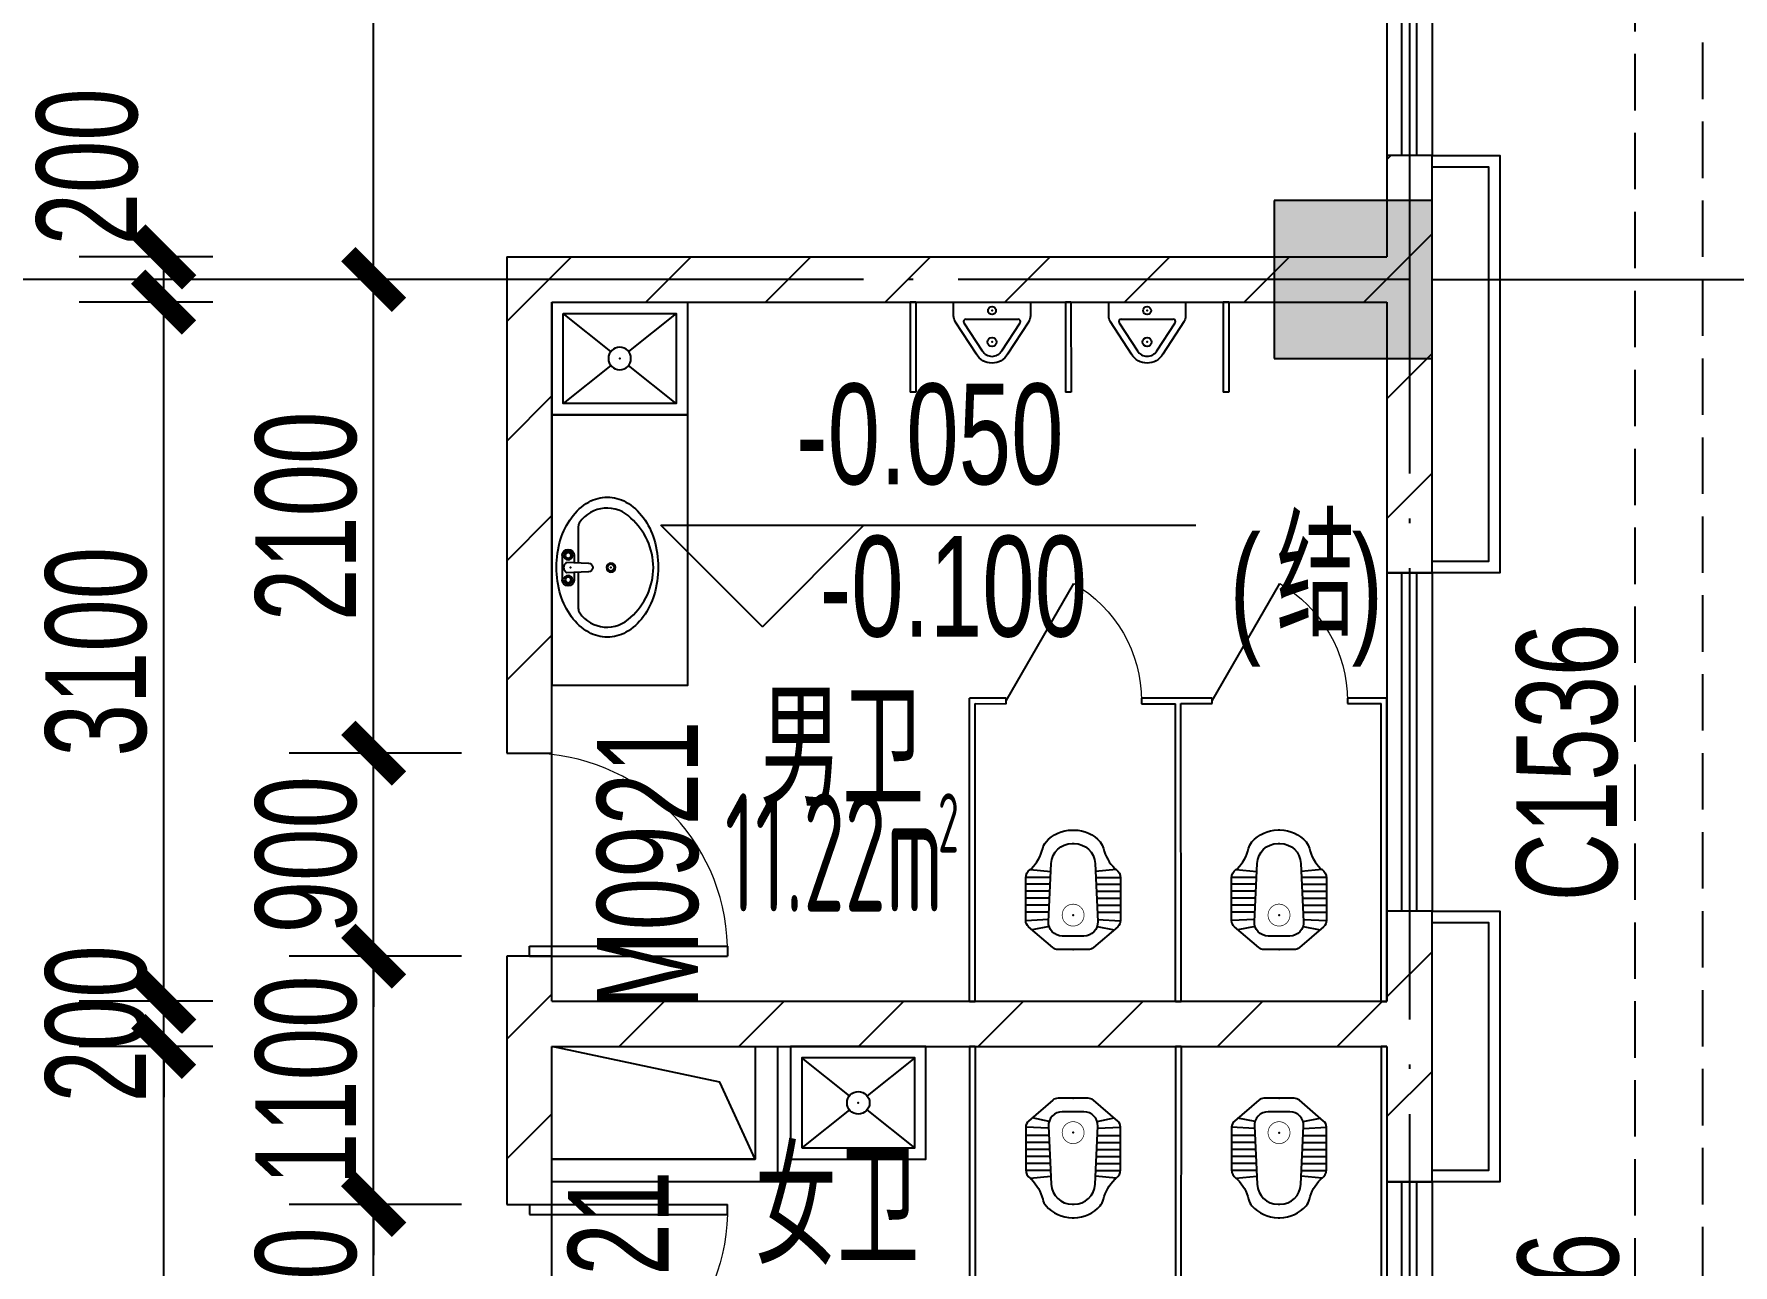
# Model space of a CAD drawing. Extents: x 1821501 to 1914341, y 446160 to 501460.
# Drawn here: x 1900945 to 1908475, y 477841 to 483299 of the extents above; entities that cross this region are included whole.
import ezdxf

# ---------------------------------------------------------------- set-up
doc = ezdxf.new("R2010")
doc.units = 0
doc.header["$LTSCALE"] = 1000
doc.linetypes.add('11#平面图$0$DASH', pattern=[0.35, 0.25, -0.1])
doc.linetypes.add('11#平面图$0$DOTE', pattern=[2.42, 2, -0.2, 0.02, -0.2])
doc.layers.get('0').update_dxf_attribs({"linetype": 'CONTINUOUS'})
doc.layers.get('Defpoints').update_dxf_attribs({"linetype": 'CONTINUOUS'})
for name, color, linetype in [('11#平面图$0$A-Anno-Dims', 3, 'CONTINUOUS'), ('11#平面图$0$A-Anno-Levl', 201, 'CONTINUOUS'), ('11#平面图$0$A-Anno-Note', 241, 'CONTINUOUS'), ('11#平面图$0$A-Grid', 222, '11#平面图$0$DOTE'), ('11#平面图$0$A-Grid-Iden', 11, 'CONTINUOUS'), ('11#平面图$0$A-Roof', 131, 'CONTINUOUS'), ('11#平面图$0$A-Wall-Patt', 13, 'CONTINUOUS'), ('11#平面图$0$AX-3-WALL-HXT-P03、P05、P07$0$X-Asst-Patt-Pstn', 3, 'CONTINUOUS'), ('11#平面图$0$PUB_HATCH', 8, 'CONTINUOUS'), ('11#平面图$0$S-Cols', 90, 'CONTINUOUS'), ('11#平面图$0$WALL', 2, 'CONTINUOUS'), ('11#平面图$0$WINDOW', 4, 'CONTINUOUS'), ('11#平面图$0$WINDOW_TEXT', 7, 'CONTINUOUS')]:
    doc.layers.add(name, color=color, linetype=linetype)
doc.layers.add('11#平面图$0$尺寸标注-柱', color=3, linetype='CONTINUOUS', lineweight=18)
doc.styles.add('11#平面图$0$_TCH_DIM', font='JZFZ_ENA', dxfattribs={"width": 0.7, "bigfont": 'JZFZ_CNB'})
doc.styles.add('11#平面图$0$_TCH_DIM_T3', font='JZFZ_ENA', dxfattribs={"width": 0.7, "bigfont": 'JZFZ_CNB'})
doc.styles.add('11#平面图$0$_TCH_WINDOW', font='JZFZ_ENA', dxfattribs={"width": 0.7, "height": 5, "bigfont": 'JZFZ_CNB'})
doc.styles.add('11#平面图$0$STANDARD', font='GBENOR', dxfattribs={"bigfont": 'GBCBIG'})
doc.dimstyles.new('11#平面图$0$_TCH_ARCH&&150', dxfattribs={"dimtxt": 446.25, "dimasz": 225, "dimexe": 375, "dimexo": 375, "dimgap": 75, "dimtad": 1, "dimdec": 0, "dimzin": 0, "dimdsep": 46, "dimtxsty": '11#平面图$0$_TCH_DIM_T3', "dimblk": '11#平面图$0$_ArchTick', "dimcen": 0.09, "dimclrt": 7, "dimazin": 2, "dimtfac": 1, "dimtdec": 0, "dimtix": 1, "dimtmove": 2, "dimatfit": 3, "dimtolj": 1, "dimtzin": 0, "dimarcsym": 0})
pattern_1 = [(45, (0, 269.27), (-265.16515, 265.16515), [])]

# ---------------------------------------------------------------- blocks, each defined once
blk = doc.blocks.new('11#平面图$0$_ArchTick')
at = {"color": 0, "linetype": 'ByBlock', "const_width": 0.4}
blk.add_lwpolyline([(-0.5, -0.5), (0.5, 0.5)], dxfattribs=at)
blk = doc.blocks.new('*D301')
at = {"layer": '11#平面图$0$A-Grid-Iden', "color": 0, "lineweight": -2, "transparency": 16777216}
for p, q in [((1907415.6, 482210.5), (1911265.6, 482210.5)), ((1910890.6, 473810.5), (1910890.6, 482210.5)), ((1907415.6, 473810.5), (1911265.6, 473810.5))]:
    blk.add_line(p, q, dxfattribs=at)
at = {"layer": 'Defpoints', "color": 0, "transparency": 16777216}
for p in [(1907040.6, 482210.5), (1910890.6, 482210.5), (1907040.6, 473810.5)]:
    blk.add_point(p, dxfattribs=at)
at = {"layer": '11#平面图$0$A-Grid-Iden', "color": 0, "lineweight": -2, "transparency": 16777216, "xscale": 225, "yscale": 225, "zscale": 225}
for p, rotation in [((1910890.6, 482210.5), 90), ((1910890.6, 473810.5), 270)]:
    blk.add_blockref('11#平面图$0$_ArchTick', p, dxfattribs=dict(at, rotation=rotation))
at = {"layer": '11#平面图$0$A-Grid-Iden', "color": 7, "transparency": 16777216, "insert": (1910592.5, 478010.5), "char_height": 446.25, "attachment_point": 5, "rotation": 90, "style": '11#平面图$0$_TCH_DIM_T3'}
blk.add_mtext('\\A1;8400', dxfattribs=at)
blk = doc.blocks.new('*D302')
at = {"layer": '11#平面图$0$A-Grid-Iden', "color": 0, "lineweight": -2, "transparency": 16777216}
for p, q in [((1907415.6, 490610.5), (1911265.6, 490610.5)), ((1910890.6, 482210.5), (1910890.6, 490610.5)), ((1907415.6, 482210.5), (1911265.6, 482210.5))]:
    blk.add_line(p, q, dxfattribs=at)
at = {"layer": 'Defpoints', "color": 0, "transparency": 16777216}
for p in [(1907040.6, 490610.5), (1910890.6, 490610.5), (1907040.6, 482210.5)]:
    blk.add_point(p, dxfattribs=at)
at = {"layer": '11#平面图$0$A-Grid-Iden', "color": 0, "lineweight": -2, "transparency": 16777216, "xscale": 225, "yscale": 225, "zscale": 225}
for p, rotation in [((1910890.6, 490610.5), 90), ((1910890.6, 482210.5), 270)]:
    blk.add_blockref('11#平面图$0$_ArchTick', p, dxfattribs=dict(at, rotation=rotation))
at = {"layer": '11#平面图$0$A-Grid-Iden', "color": 7, "transparency": 16777216, "insert": (1910592.5, 486410.5), "char_height": 446.25, "attachment_point": 5, "rotation": 90, "style": '11#平面图$0$_TCH_DIM_T3'}
blk.add_mtext('\\A1;8400', dxfattribs=at)
blk = doc.blocks.new('*D304')
at = {"layer": '11#平面图$0$A-Grid-Iden', "color": 0, "lineweight": -2, "transparency": 16777216}
for p, q in [((1907790.6, 490710.5), (1912465.6, 490710.5)), ((1912090.6, 456910.5), (1912090.6, 490710.5)), ((1907790.6, 456910.5), (1912465.6, 456910.5))]:
    blk.add_line(p, q, dxfattribs=at)
at = {"layer": 'Defpoints', "color": 0, "transparency": 16777216}
for p in [(1907415.6, 490710.5), (1912090.6, 490710.5), (1907415.6, 456910.5)]:
    blk.add_point(p, dxfattribs=at)
at = {"layer": '11#平面图$0$A-Grid-Iden', "color": 0, "lineweight": -2, "transparency": 16777216, "xscale": 225, "yscale": 225, "zscale": 225}
for p, rotation in [((1912090.6, 490710.5), 90), ((1912090.6, 456910.5), 270)]:
    blk.add_blockref('11#平面图$0$_ArchTick', p, dxfattribs=dict(at, rotation=rotation))
at = {"layer": '11#平面图$0$A-Grid-Iden', "color": 7, "transparency": 16777216, "insert": (1911792.5, 473810.5), "char_height": 446.25, "attachment_point": 5, "rotation": 90, "style": '11#平面图$0$_TCH_DIM_T3'}
blk.add_mtext('\\A1;33800', dxfattribs=at)
blk = doc.blocks.new('11#平面图$0$$TCHSYS$WIN2D')
for p, q in [((-0.5, 0.5), (0.5, 0.5)), ((-0.5, 0.5), (-0.5, -0.5)), ((0.5, 0.5), (0.5, -0.5)), ((0.5, 0.1667), (-0.5, 0.1667)), ((0.5, -0.1667), (-0.5, -0.1667)), ((-0.5, -0.5), (0.5, -0.5))]:
    blk.add_line(p, q)
blk = doc.blocks.new('11#平面图$0$$WINLIB2D$00000001')
at = {"color": 0}
for points in [[(-0.5, 0.5), (-0.5, -0.5)], [(-0.5, 0.5), (0.5, 0.5)], [(0.5, -0.5), (0.5, 0.5)], [(0.5, 0.1667), (-0.5, 0.1667)], [(0.5, -0.1667), (-0.5, -0.1667)], [(-0.5, -0.5), (0.5, -0.5)]]:
    blk.add_lwpolyline(points, dxfattribs=at)
blk = doc.blocks.new('11#平面图$0$$TCHSYS$DOOR2D')
for p, q in [((0.45, 0.975), (0.5, 0.975)), ((0.45, 0), (0.45, 0.975)), ((0.5, 0), (0.5, 0.975)), ((0.5, 0), (0.45, 0))]:
    blk.add_line(p, q)
at = {"lineweight": 13}
blk.add_arc((0.475, 0), 0.975, 91.46928, 180, dxfattribs=at)
blk = doc.blocks.new('11#平面图$0$A$C7CF12DCB')
at = {"layer": '11#平面图$0$A-Wall-Patt'}
blk.add_hatch(color=256, dxfattribs=at).paths.add_polyline_path([(75800, 25650), (75100, 25650), (75100, 24950), (75800, 24950)])
at = {"layer": '11#平面图$0$S-Cols'}
for p, q in [((75800, 25650), (75100, 25650)), ((75100, 25650), (75100, 24950)), ((75800, 24950), (75800, 25650)), ((75100, 24950), (75800, 24950))]:
    blk.add_line(p, q, dxfattribs=at)
blk = doc.blocks.new('*D193')
at = {"layer": '11#平面图$0$A-Anno-Dims', "color": 0, "lineweight": -2, "transparency": 16777216}
for p, q in [((73356.6, 27125), (72763.2, 27125)), ((73138.2, 24025), (73138.2, 27125)), ((73356.6, 24025), (72763.2, 24025))]:
    blk.add_line(p, q, dxfattribs=at)
at = {"layer": 'Defpoints', "color": 0, "transparency": 16777216}
for p in [(73138.2, 27125), (73731.6, 27125), (73731.6, 24025)]:
    blk.add_point(p, dxfattribs=at)
at = {"layer": '11#平面图$0$A-Anno-Dims', "color": 0, "lineweight": -2, "transparency": 16777216, "xscale": 225, "yscale": 225, "zscale": 225}
for p, rotation in [((73138.2, 27125), 90), ((73138.2, 24025), 270)]:
    blk.add_blockref('11#平面图$0$_ArchTick', p, dxfattribs=dict(at, rotation=rotation))
at = {"layer": '11#平面图$0$A-Anno-Dims', "color": 7, "transparency": 16777216, "insert": (72840.1, 25575), "char_height": 446.25, "attachment_point": 5, "rotation": 90, "style": '11#平面图$0$_TCH_DIM_T3'}
blk.add_mtext('\\A1;3100', dxfattribs=at)
blk = doc.blocks.new('*D194')
at = {"layer": '11#平面图$0$A-Anno-Dims', "color": 0, "lineweight": -2, "transparency": 16777216}
for p, q in [((73138.2, 27325), (73138.2, 27550)), ((73356.6, 27325), (72763.2, 27325)), ((73138.2, 27125), (73138.2, 27325)), ((73356.6, 27125), (72763.2, 27125)), ((73138.2, 27125), (73138.2, 26900))]:
    blk.add_line(p, q, dxfattribs=at)
at = {"layer": 'Defpoints', "color": 0, "transparency": 16777216}
for p in [(73138.2, 27325), (73731.6, 27325), (73731.6, 27125)]:
    blk.add_point(p, dxfattribs=at)
at = {"layer": '11#平面图$0$A-Anno-Dims', "color": 0, "lineweight": -2, "transparency": 16777216, "xscale": 225, "yscale": 225, "zscale": 225}
for p, rotation in [((73138.2, 27325), 270), ((73138.2, 27125), 90)]:
    blk.add_blockref('11#平面图$0$_ArchTick', p, dxfattribs=dict(at, rotation=rotation))
at = {"layer": '11#平面图$0$A-Anno-Dims', "color": 7, "transparency": 16777216, "insert": (72840.1, 27225), "char_height": 446.25, "attachment_point": 5, "rotation": 90, "style": '11#平面图$0$_TCH_DIM_T3'}
blk.add_mtext('\\A1;200', dxfattribs=at)
blk = doc.blocks.new('*D195')
at = {"layer": '11#平面图$0$A-Anno-Dims', "color": 0, "lineweight": -2, "transparency": 16777216}
for p, q in [((73356.6, 30425), (72763.2, 30425)), ((73138.2, 27325), (73138.2, 30425)), ((73356.6, 27325), (72763.2, 27325))]:
    blk.add_line(p, q, dxfattribs=at)
at = {"layer": 'Defpoints', "color": 0, "transparency": 16777216}
for p in [(73138.2, 30425), (73731.6, 30425), (73731.6, 27325)]:
    blk.add_point(p, dxfattribs=at)
at = {"layer": '11#平面图$0$A-Anno-Dims', "color": 0, "lineweight": -2, "transparency": 16777216, "xscale": 225, "yscale": 225, "zscale": 225}
for p, rotation in [((73138.2, 30425), 90), ((73138.2, 27325), 270)]:
    blk.add_blockref('11#平面图$0$_ArchTick', p, dxfattribs=dict(at, rotation=rotation))
at = {"layer": '11#平面图$0$A-Anno-Dims', "color": 7, "transparency": 16777216, "insert": (72840.1, 28875), "char_height": 446.25, "attachment_point": 5, "rotation": 90, "style": '11#平面图$0$_TCH_DIM_T3'}
blk.add_mtext('\\A1;3100', dxfattribs=at)
blk = doc.blocks.new('*D196')
at = {"layer": '11#平面图$0$A-Anno-Dims', "color": 0, "lineweight": -2, "transparency": 16777216}
for p, q in [((73356.6, 30625), (72763.2, 30625)), ((73138.2, 30425), (73138.2, 30625)), ((73356.6, 30425), (72763.2, 30425))]:
    blk.add_line(p, q, dxfattribs=at)
at = {"layer": 'Defpoints', "color": 0, "transparency": 16777216}
for p in [(73138.2, 30625), (73731.6, 30625), (73731.6, 30425)]:
    blk.add_point(p, dxfattribs=at)
at = {"layer": '11#平面图$0$A-Anno-Dims', "color": 0, "lineweight": -2, "transparency": 16777216, "xscale": 225, "yscale": 225, "zscale": 225}
for p, rotation in [((73138.2, 30625), 90), ((73138.2, 30425), 270)]:
    blk.add_blockref('11#平面图$0$_ArchTick', p, dxfattribs=dict(at, rotation=rotation))
at = {"layer": '11#平面图$0$A-Anno-Dims', "color": 7, "transparency": 16777216, "insert": (72800.7, 31024.4), "char_height": 446.25, "attachment_point": 5, "rotation": 90, "style": '11#平面图$0$_TCH_DIM_T3'}
blk.add_mtext('\\A1;200', dxfattribs=at)
blk = doc.blocks.new('*D224')
at = {"layer": '11#平面图$0$A-Anno-Dims', "color": 0, "lineweight": -2, "transparency": 16777216}
for p, q in [((74068.8, 26425), (74068.8, 26650)), ((74457.7, 26425), (73693.8, 26425)), ((74068.8, 25525), (74068.8, 26425)), ((74457.7, 25525), (73693.8, 25525)), ((74068.8, 25525), (74068.8, 25300))]:
    blk.add_line(p, q, dxfattribs=at)
at = {"layer": 'Defpoints', "color": 0, "transparency": 16777216}
for p in [(74068.8, 26425), (74832.7, 26425), (74832.7, 25525)]:
    blk.add_point(p, dxfattribs=at)
at = {"layer": '11#平面图$0$A-Anno-Dims', "color": 0, "lineweight": -2, "transparency": 16777216, "xscale": 225, "yscale": 225, "zscale": 225}
for p, rotation in [((74068.8, 26425), 270), ((74068.8, 25525), 90)]:
    blk.add_blockref('11#平面图$0$_ArchTick', p, dxfattribs=dict(at, rotation=rotation))
at = {"layer": '11#平面图$0$A-Anno-Dims', "color": 7, "transparency": 16777216, "insert": (73770.7, 25975), "char_height": 446.25, "attachment_point": 5, "rotation": 90, "style": '11#平面图$0$_TCH_DIM_T3'}
blk.add_mtext('\\A1;900', dxfattribs=at)
blk = doc.blocks.new('*D225')
at = {"layer": '11#平面图$0$A-Anno-Dims', "color": 0, "lineweight": -2, "transparency": 16777216}
for p, q in [((74068.8, 27525), (74068.8, 27750)), ((74457.7, 27525), (73693.8, 27525)), ((74068.8, 26425), (74068.8, 27525)), ((74457.7, 26425), (73693.8, 26425)), ((74068.8, 26425), (74068.8, 26200))]:
    blk.add_line(p, q, dxfattribs=at)
at = {"layer": 'Defpoints', "color": 0, "transparency": 16777216}
for p in [(74068.8, 27525), (74832.7, 27525), (74832.7, 26425)]:
    blk.add_point(p, dxfattribs=at)
at = {"layer": '11#平面图$0$A-Anno-Dims', "color": 0, "lineweight": -2, "transparency": 16777216, "xscale": 225, "yscale": 225, "zscale": 225}
for p, rotation in [((74068.8, 27525), 270), ((74068.8, 26425), 90)]:
    blk.add_blockref('11#平面图$0$_ArchTick', p, dxfattribs=dict(at, rotation=rotation))
at = {"layer": '11#平面图$0$A-Anno-Dims', "color": 7, "transparency": 16777216, "insert": (73770.7, 26975), "char_height": 446.25, "attachment_point": 5, "rotation": 90, "style": '11#平面图$0$_TCH_DIM_T3'}
blk.add_mtext('\\A1;1100', dxfattribs=at)
blk = doc.blocks.new('*D226')
at = {"layer": '11#平面图$0$A-Anno-Dims', "color": 0, "lineweight": -2, "transparency": 16777216}
for p, q in [((74068.8, 28425), (74068.8, 28650)), ((74457.7, 28425), (73693.8, 28425)), ((74068.8, 27525), (74068.8, 28425)), ((74457.7, 27525), (73693.8, 27525)), ((74068.8, 27525), (74068.8, 27300))]:
    blk.add_line(p, q, dxfattribs=at)
at = {"layer": 'Defpoints', "color": 0, "transparency": 16777216}
for p in [(74068.8, 28425), (74832.7, 28425), (74832.7, 27525)]:
    blk.add_point(p, dxfattribs=at)
at = {"layer": '11#平面图$0$A-Anno-Dims', "color": 0, "lineweight": -2, "transparency": 16777216, "xscale": 225, "yscale": 225, "zscale": 225}
for p, rotation in [((74068.8, 28425), 270), ((74068.8, 27525), 90)]:
    blk.add_blockref('11#平面图$0$_ArchTick', p, dxfattribs=dict(at, rotation=rotation))
at = {"layer": '11#平面图$0$A-Anno-Dims', "color": 7, "transparency": 16777216, "insert": (73770.7, 27975), "char_height": 446.25, "attachment_point": 5, "rotation": 90, "style": '11#平面图$0$_TCH_DIM_T3'}
blk.add_mtext('\\A1;900', dxfattribs=at)
blk = doc.blocks.new('*D227')
at = {"layer": '11#平面图$0$A-Anno-Dims', "color": 0, "lineweight": -2, "transparency": 16777216}
for p, q in [((74457.7, 30525), (73693.8, 30525)), ((74068.8, 28425), (74068.8, 30525)), ((74457.7, 28425), (73693.8, 28425))]:
    blk.add_line(p, q, dxfattribs=at)
at = {"layer": 'Defpoints', "color": 0, "transparency": 16777216}
for p in [(74068.8, 30525), (74832.7, 30525), (74832.7, 28425)]:
    blk.add_point(p, dxfattribs=at)
at = {"layer": '11#平面图$0$A-Anno-Dims', "color": 0, "lineweight": -2, "transparency": 16777216, "xscale": 225, "yscale": 225, "zscale": 225}
for p, rotation in [((74068.8, 30525), 90), ((74068.8, 28425), 270)]:
    blk.add_blockref('11#平面图$0$_ArchTick', p, dxfattribs=dict(at, rotation=rotation))
at = {"layer": '11#平面图$0$A-Anno-Dims', "color": 7, "transparency": 16777216, "insert": (73770.7, 29475), "char_height": 446.25, "attachment_point": 5, "rotation": 90, "style": '11#平面图$0$_TCH_DIM_T3'}
blk.add_mtext('\\A1;2100', dxfattribs=at)
blk = doc.blocks.new('*D228')
at = {"layer": '11#平面图$0$A-Anno-Dims', "color": 0, "lineweight": -2, "transparency": 16777216}
for p, q in [((74457.7, 34625), (73693.8, 34625)), ((74068.8, 30525), (74068.8, 34625)), ((74457.7, 30525), (73693.8, 30525))]:
    blk.add_line(p, q, dxfattribs=at)
at = {"layer": 'Defpoints', "color": 0, "transparency": 16777216}
for p in [(74068.8, 34625), (74832.7, 34625), (74832.7, 30525)]:
    blk.add_point(p, dxfattribs=at)
at = {"layer": '11#平面图$0$A-Anno-Dims', "color": 0, "lineweight": -2, "transparency": 16777216, "xscale": 225, "yscale": 225, "zscale": 225}
for p, rotation in [((74068.8, 34625), 90), ((74068.8, 30525), 270)]:
    blk.add_blockref('11#平面图$0$_ArchTick', p, dxfattribs=dict(at, rotation=rotation))
at = {"layer": '11#平面图$0$A-Anno-Dims', "color": 7, "transparency": 16777216, "insert": (73770.7, 32575), "char_height": 446.25, "attachment_point": 5, "rotation": 90, "style": '11#平面图$0$_TCH_DIM_T3'}
blk.add_mtext('\\A1;4100', dxfattribs=at)
blk = doc.blocks.new('11#平面图$0$A$C39280DA7')
at = {"layer": '11#平面图$0$A-Anno-Note', "style": '11#平面图$0$STANDARD'}
for s, p in [('男卫', (68986.8, 10000.7, 0)), ('女卫', (68964.8, 7967.4, 0))]:
    blk.add_text(s, height=506.38, dxfattribs=at).set_placement(p)
at = {"layer": '11#平面图$0$A-Anno-Note', "style": '11#平面图$0$STANDARD', "width": 0.6}
for s, height, p in [('11.22m', 525, (68832.4, 9533.9)), ('2', 262.5, (69777.4, 9796.4))]:
    blk.add_text(s, height=height, dxfattribs=at).set_placement(p)
blk = doc.blocks.new('11#平面图$0$$lvtry$00000196')
at = {"color": 0}
for points in [[(219.4, -384.7, 0.106486), (288.5, -307.6, 0.130324), (310.3, -225.4, 0.130324), (288.5, -143.1, 0.106486), (219.4, -66, 0.084172), (122.7, -18.1, 0.073176), (0, 0, 0.073176), (-122.7, -18.1, 0.084172), (-219.4, -66, 0.106486), (-288.5, -143.1, 0.130324), (-310.3, -225.4, 0.130324), (-288.5, -307.6, 0.106486), (-219.4, -384.7, 0.084172), (-122.7, -432.7, 0.073176), (0, -450.7, 0.073176), (122.7, -432.7, 0.084172)], [(-21.8, -44.3), (-17.3, -142, 1), (21, -142), (25.6, -44.3, 0.493794)]]:
    blk.add_lwpolyline(points, format="xyb", close=True, dxfattribs=at)
for points in [[(-52.4, -25.1), (56.2, -25.1)], [(-52.4, -78), (-20.3, -78)], [(24, -78), (56.2, -78)]]:
    blk.add_lwpolyline(points, dxfattribs=at)
for points in [[(-217.8, -329.4, -0.467303), (-199.2, -102.7, -0.154885), (-179, -96.3), (-17.3, -96.3, -0.154885)], [(21, -96.3), (182.8, -96.3, -0.154885), (203, -102.7, -0.467303), (221.6, -329.4, -0.210278), (1.9, -429.5, -0.210278), (-217.8, -329.4, -0.467303)]]:
    blk.add_lwpolyline(points, format="xyb", dxfattribs=at)
for centre, radius in [((-52.4, -51.6), 19.4), ((-52.4, -51.6), 12.6), ((56.2, -51.6), 19.4), ((56.2, -51.6), 12.6), ((1.9, -241), 19.7), ((1.9, -241), 14.7)]:
    blk.add_circle(centre, radius, dxfattribs=at)
for centre, start, end in [((-52.4, -51.6), 90, 270), ((56.2, -51.6), 270, 90)]:
    blk.add_arc(centre, 26.5, start, end, dxfattribs=at)
for p in [(1.9, -62.4), (1.9, -241)]:
    blk.add_point(p, dxfattribs=at)
blk = doc.blocks.new('11#平面图$0$$lvtry$00000191')
at = {"color": 0}
for p, q in [((-250, -50, 0), (-39, -218.8, 0)), ((39, -218.8, 0), (250, -50, 0)), ((-250, -450, 0), (-39, -281.2, 0)), ((39, -281.2, 0), (250, -450, 0))]:
    blk.add_line(p, q, dxfattribs=at)
at = {"color": 0, "elevation": 0}
for points in [[(300, 0), (-300, 0), (-300, -500), (300, -500)], [(250, -50), (-250, -50), (-250, -450), (250, -450)]]:
    blk.add_lwpolyline(points, close=True, dxfattribs=at)
at = {"color": 0}
blk.add_circle((0, -250, 0), 50, dxfattribs=at)
blk.add_point((0, -250, 0), dxfattribs=at)
blk = doc.blocks.new('11#平面图$0$$lvtry$00000205')
at = {"color": 0}
for p, q in [((48.2, -60), (-48.2, -60)), ((-108.6, -133.5), (-210, -128)), ((-106.4, -102.8), (-181.9, -87.7)), ((-109.1, -123.9), (-97, -381.5)), ((97, -381.5), (109.1, -123.9)), ((106.4, -102.8), (181.9, -87.7)), ((108.6, -133.5), (210, -128)), ((-107.1, -165.6), (-210, -165.6)), ((-105.7, -196.5), (-210, -196.5)), ((105.7, -196.5), (210, -196.5)), ((107.1, -165.6), (210, -165.6)), ((-104.2, -227.4), (-210, -227.4)), ((-102.8, -258.3), (-210, -258.3)), ((-101.3, -289.2), (-210, -289.2)), ((101.3, -289.2), (210, -289.2)), ((102.8, -258.3), (210, -258.3)), ((104.2, -227.4), (210, -227.4)), ((-99.9, -320.1), (-210, -320.1)), ((-190.7, -354.4), (-98.7, -345.4)), ((190.7, -354.4), (98.7, -345.4)), ((99.9, -320.1), (210, -320.1)), ((-4.3, -470), (4.3, -470))]:
    blk.add_line(p, q, dxfattribs=at)
blk.add_lwpolyline([(184.4, -359.6, -0.046574), (190.7, -354.4, 0.248797), (210, -318.1), (210, -128.3, 0.218491), (197.5, -101.1), (90.1, -8.7, 0.179479), (66.7, 0), (-66.7, 0, 0.179479), (-90.1, -8.7), (-197.5, -101.1, 0.218491), (-210, -128.3), (-210, -318.1, 0.248797), (-190.7, -354.4, -0.046574), (-184.4, -359.6, -0.139709), (-134.8, -448, 0.12003), (-120, -477, 0.218108), (-4.3, -530), (4.3, -530, 0.218108), (120, -477, 0.12003), (134.8, -448, -0.139709)], format="xyb", close=True, dxfattribs=at)
at = {"color": 0, "const_width": 3}
blk.add_lwpolyline([(48.6, -152.7, 1), (-48.6, -152.7, 1)], format="xyb", close=True, dxfattribs=at)
at = {"color": 0}
for centre, radius, start, end in [((-48.2, -121), 61, 90, 182.693), ((48.2, -121), 61, 357.307, 90), ((-4.3, -377.2), 92.8, 182.693, 270), ((4.3, -377.2), 92.8, 270, 357.307)]:
    blk.add_arc(centre, radius, start, end, dxfattribs=at)
for p in [(0, 0), (0, -152.7)]:
    blk.add_point(p, dxfattribs=at)
blk = doc.blocks.new('11#平面图$0$$lvtry$00000221')
at = {"color": 0}
for p, q in [((-124.2, -91.5, 0), (-43.3, -215.6, 0)), ((-115.8, -76, 0), (115.8, -76, 0)), ((43.3, -215.6, 0), (124.2, -91.5, 0))]:
    blk.add_line(p, q, dxfattribs=at)
at = {"color": 0, "elevation": 0}
blk.add_lwpolyline([(69.3, -230.6, -0.57735), (-69.3, -230.6), (-161.9, -88.4, -0.145378), (-170, -61.1), (-170, 0), (170, 0), (170, -61.1, -0.145378), (161.9, -88.4)], format="xyb", close=True, dxfattribs=at)
at = {"color": 0}
for centre, radius in [((0, -38, 0), 17.7), ((0, -177, 0), 20)]:
    blk.add_circle(centre, radius, dxfattribs=at)
for centre, radius, start, end in [((-115.8, -86, 0), 10, 90, 213.0863), ((115.8, -86, 0), 10, 326.9137, 90), ((0, -190.6, 0), 50, 210, 330)]:
    blk.add_arc(centre, radius, start, end, dxfattribs=at)
for p in [(0, -38, 0), (0, -177, 0)]:
    blk.add_point(p, dxfattribs=at)
blk = doc.blocks.new('11#平面图$0$$TCHSYS$APDOOR2D')
blk.add_line((0.5, 0), (0, 0.866))
at = {"lineweight": 13}
blk.add_arc((0.5, 0), 1, 120, 180, dxfattribs=at)
blk = doc.blocks.new('11#平面图$0$A$C3F495FDD')
at = {"layer": '11#平面图$0$A-Roof'}
for points in [[(681.1, 2600), (1581.1, 2600), (1424.4, 2940.9), (681.1, 3100)], [(1681.1, 3100), (1681.1, 2500), (681.1, 2500)], [(1581.1, 3100), (1581.1, 2600), (681.1, 2600)]]:
    blk.add_lwpolyline(points, dxfattribs=at)
at = {"layer": '11#平面图$0$AX-3-WALL-HXT-P03、P05、P07$0$X-Asst-Patt-Pstn'}
for p, q in [((2268.7, 6399.9), (2268.7, 5999.9)), ((2293.7, 6399.9), (2268.7, 6399.9)), ((2293.7, 6399.9), (2293.7, 5999.9)), ((2981.1, 6400), (2956.1, 6399.9)), ((2956.1, 6399.9), (2956.2, 5999.9)), ((2981.1, 6400), (2981.2, 6000)), ((3656.1, 6400), (3656.2, 6000)), ((3681.1, 6400), (3656.1, 6400)), ((3681.1, 6400), (3681.2, 6000)), ((2293.7, 5999.9), (2268.7, 5999.9)), ((2981.2, 6000), (2956.2, 5999.9)), ((3681.2, 6000), (3656.2, 6000)), ((2693.6, 4644.6), (2531, 4644.7)), ((2531.1, 3299.9), (2531, 4644.7)), ((2556, 4619.7), (2693.6, 4619.6)), ((2556.1, 3299.9), (2556, 4619.7)), ((2693.6, 4619.6), (2693.6, 4644.6)), ((3456.1, 4644.6), (3293.6, 4644.6)), ((3293.6, 4644.6), (3293.6, 4619.6)), ((3293.6, 4619.6), (3443.6, 4619.6)), ((3443.7, 3299.9), (3443.6, 4619.6)), ((3606.1, 4644.7), (3456.1, 4644.7)), ((3468.7, 3299.9), (3468.6, 4619.7)), ((3468.6, 4619.7), (3606.1, 4619.7)), ((3606.1, 4619.7), (3606.1, 4644.7)), ((4381.1, 4644.7), (4206.1, 4644.7)), ((4206.1, 4644.7), (4206.1, 4619.7)), ((4206.1, 4619.7), (4356.1, 4619.7)), ((4356.2, 3299.9), (4356.1, 4619.7)), ((4381.2, 3299.9), (4381.1, 4644.7)), ((2531.1, 3299.9), (2556.1, 3299.9)), ((3443.7, 3299.9), (3468.7, 3299.9)), ((4356.2, 3299.9), (4381.2, 3299.9)), ((2531.1, 3100.1), (2531, 1755.3)), ((2556.1, 3100.1), (2531.1, 3100.1)), ((2556.1, 3100.1), (2556, 1780.3)), ((3443.7, 3100.1), (3443.6, 1780.4)), ((3468.7, 3100.1), (3443.7, 3100.1)), ((3468.7, 3100.1), (3468.6, 1780.3)), ((4356.2, 3100.1), (4356.1, 1780.3)), ((4381.2, 3100), (4356.2, 3100.1)), ((4381.2, 3100), (4381.1, 1755.3)), ((2531, 1755.3), (2693.6, 1755.4)), ((2693.6, 1780.4), (2556, 1780.3)), ((2693.6, 1755.4), (2693.6, 1780.4)), ((3443.6, 1780.4), (3293.6, 1780.4)), ((3293.6, 1780.4), (3293.6, 1755.4)), ((3293.6, 1755.4), (3456.1, 1755.4)), ((3456.1, 1755.3), (3606.1, 1755.3)), ((3606.1, 1780.3), (3468.6, 1780.3)), ((3606.1, 1755.3), (3606.1, 1780.3)), ((4356.1, 1780.3), (4206.1, 1780.3)), ((4206.1, 1780.3), (4206.1, 1755.3)), ((4206.1, 1755.3), (4381.1, 1755.3))]:
    blk.add_line(p, q, dxfattribs=at)
for points in [[(681.2, 4700), (681.2, 5900), (1281.2, 5900), (1281.2, 4700)], [(681.1, 1200), (681.1, 0), (1281.1, 0), (1281.1, 1200)]]:
    blk.add_lwpolyline(points, close=True, dxfattribs=at)
for name, p, xscale, rotation in [('11#平面图$0$$lvtry$00000191', (981.2, 6400, 0), -0.9999999999999994, 0.0039642979232113), ('11#平面图$0$$lvtry$00000196', (701.2, 5224.7), -1, 89.99603570206577), ('11#平面图$0$$lvtry$00000205', (2990.6, 3529.5), -1, 180.0039642979344), ('11#平面图$0$$lvtry$00000205', (3903.1, 3529.6), -1, 180.0039642979344)]:
    blk.add_blockref(name, p, dxfattribs=dict(at, xscale=xscale, rotation=rotation))
for name, p, rotation in [('11#平面图$0$$lvtry$00000221', (2631.1, 6400, 0), 0.0039642979340903), ('11#平面图$0$$lvtry$00000221', (3318.6, 6400.1, 0), 0.0039642979340903), ('11#平面图$0$$lvtry$00000191', (2038.5, 2600.2, 0), 179.9960357020767), ('11#平面图$0$$lvtry$00000205', (2990.6, 2870.5), 359.9960357020656), ('11#平面图$0$$lvtry$00000205', (3903.1, 2870.4), 359.9960357020656), ('11#平面图$0$$lvtry$00000196', (701.1, 675.3), 90.00396429793429)]:
    blk.add_blockref(name, p, dxfattribs=dict(at, rotation=rotation))
at = {"layer": '11#平面图$0$WINDOW', "xscale": 600, "zscale": 600}
for p, yscale, rotation in [((2993.6, 4632.1), -600, 179.9960357020662), ((3906.1, 4632.2), -600, 179.9960357020699), ((2993.6, 1767.9), 600, 180.0039642979338), ((3906.1, 1767.8), 600, 180.0039642979301)]:
    blk.add_blockref('11#平面图$0$$TCHSYS$APDOOR2D', p, dxfattribs=dict(at, yscale=yscale, rotation=rotation))
blk = doc.blocks.new('11#平面图$0$A$C124F583F')
at = {"layer": '11#平面图$0$A-Anno-Dims'}
for p1, p2, distance, picture, middle in [((74832.7, 30525), (74832.7, 34625), 763.9, '*D228', (73770.7, 32575)), ((74832.7, 28425), (74832.7, 30525), 763.9, '*D227', (73770.7, 29475)), ((73731.6, 27325), (73731.6, 30425), 593.4, '*D195', (72840.1, 28875)), ((74832.7, 27525), (74832.7, 28425), 763.9, '*D226', (73770.7, 27975)), ((73731.6, 27125), (73731.6, 27325), 593.4, '*D194', (72840.1, 27225)), ((74832.7, 26425), (74832.7, 27525), 763.9, '*D225', (73770.7, 26975)), ((73731.6, 24025), (73731.6, 27125), 593.4, '*D193', (72840.1, 25575)), ((74832.7, 25525), (74832.7, 26425), 763.9, '*D224', (73770.7, 25975))]:
    dim = blk.add_aligned_dim(p1=p1, p2=p2, distance=distance, dimstyle='11#平面图$0$_TCH_ARCH&&150', dxfattribs=at)
    dim.commit()
    dim.dimension.update_dxf_attribs({"geometry": picture, "text_midpoint": middle})
dim = blk.add_linear_dim(base=(73138.2, 30625), p1=(73731.6, 30425), p2=(73731.6, 30625), angle=90, dimstyle='11#平面图$0$_TCH_ARCH&&150', dxfattribs=at)
dim.commit()
dim.dimension.update_dxf_attribs({"geometry": '*D196', "text_midpoint": (72800.7, 31024.4), "dimtype": 129})

msp = doc.modelspace()

# ---------------------------------------------------------------- hatches: boundary and pattern name
at = {"layer": '11#平面图$0$PUB_HATCH'}
h = msp.add_hatch(dxfattribs=at)
h.set_pattern_fill('普通砖', color=256, scale=150, style=0)
h.set_pattern_definition(pattern_1)
h.paths.add_polyline_path([(1907140.6, 482210.5), (1907140.6, 482760.5), (1906940.6, 482760.5), (1906940.6, 482310.5), (1907007.3, 482210.5)])
h = msp.add_hatch(dxfattribs=at)
h.set_pattern_fill('普通砖', color=256, scale=150, style=0)
h.set_pattern_definition(pattern_1)
h.paths.add_polyline_path([(1903040.6, 482310.5), (1903040.6, 480110.5), (1903240.6, 480110.5), (1903240.6, 482110.5)])
h = msp.add_hatch(dxfattribs=at)
h.set_pattern_fill('普通砖', color=256, scale=150, style=0)
h.set_pattern_definition(pattern_1)
h.paths.add_polyline_path([(1903040.6, 482310.5), (1903240.6, 482110.5), (1906940.6, 482110.5), (1907007.3, 482210.5), (1906940.6, 482310.5)])
h = msp.add_hatch(dxfattribs=at)
h.set_pattern_fill('普通砖', color=256, scale=150, style=0)
h.set_pattern_definition(pattern_1)
h.paths.add_polyline_path([(1906940.6, 482110.5), (1906940.6, 480910.5), (1907140.6, 480910.5), (1907140.6, 482210.5), (1907007.3, 482210.5)])
h = msp.add_hatch(dxfattribs=at)
h.set_pattern_fill('普通砖', color=256, scale=150, style=0)
h.set_pattern_definition(pattern_1)
h.paths.add_polyline_path([(1907140.6, 478910.5), (1907140.6, 479410.5), (1906940.6, 479410.5), (1906940.6, 479010.5), (1907007.3, 478910.5)])
h = msp.add_hatch(dxfattribs=at)
h.set_pattern_fill('普通砖', color=256, scale=150, style=0)
h.set_pattern_definition(pattern_1)
h.paths.add_polyline_path([(1903240.6, 479010.5), (1903240.6, 479210.5), (1903040.6, 479210.5), (1903040.6, 478910.5), (1903174, 478910.5)])
h = msp.add_hatch(dxfattribs=at)
h.set_pattern_fill('普通砖', color=256, scale=150, style=0)
h.set_pattern_definition(pattern_1)
h.paths.add_polyline_path([(1903174, 478910.5), (1903240.6, 478810.5), (1906940.6, 478810.5), (1907007.3, 478910.5), (1906940.6, 479010.5), (1903240.6, 479010.5)])
h = msp.add_hatch(dxfattribs=at)
h.set_pattern_fill('普通砖', color=256, scale=150, style=0)
h.set_pattern_definition(pattern_1)
h.paths.add_polyline_path([(1903040.6, 478910.5), (1903040.6, 478110.5), (1903240.6, 478110.5), (1903240.6, 478810.5), (1903174, 478910.5)])
h = msp.add_hatch(dxfattribs=at)
h.set_pattern_fill('普通砖', color=256, scale=150, style=0)
h.set_pattern_definition(pattern_1)
h.paths.add_polyline_path([(1906940.6, 478810.5), (1906940.6, 478210.5), (1907140.6, 478210.5), (1907140.6, 478910.5), (1907007.3, 478910.5)])

# ---------------------------------------------------------------- linework, layer by layer
at = {"layer": '11#平面图$0$A-Anno-Levl'}
for p, q in [((1904173.2, 480671.1), (1903723.2, 481121.1)), ((1903723.2, 481121.1), (1906093.7, 481121.1)), ((1904173.2, 480671.1), (1904623.2, 481121.1))]:
    msp.add_line(p, q, dxfattribs=at)
at = {"layer": '11#平面图$0$A-Grid'}
for p, q in [((1907040.6, 490610.5), (1907040.6, 450860.5)), ((1907040.6, 482210.5), (1831440.6, 482210.5))]:
    msp.add_line(p, q, dxfattribs=at)
at = {"layer": '11#平面图$0$A-Grid-Iden'}
msp.add_line((1907140.6, 482210.5), (1913140.6, 482210.5), dxfattribs=at)
at = {"layer": '11#平面图$0$A-Roof'}
msp.add_line((1904298, 478810.5), (1904298, 478310.5), dxfattribs=at)
at = {"layer": '11#平面图$0$A-Roof', "linetype": '11#平面图$0$DASH'}
for points in [[(1904340.6, 464110.5), (1908340.6, 464110.5), (1908340.6, 491910.5), (1903190.6, 491910.5)], [(1904340.6, 464410.5), (1908040.6, 464410.5), (1908040.6, 491610.5), (1903190.6, 491610.5)]]:
    msp.add_lwpolyline(points, dxfattribs=at)
at = {"layer": '11#平面图$0$A-Roof'}
for points in [[(1907140.6, 482760.5), (1907440.6, 482760.5), (1907440.6, 480910.5), (1907140.6, 480910.5)], [(1907140.6, 482710.5), (1907390.6, 482710.5), (1907390.6, 480960.5), (1907140.6, 480960.5)], [(1907140.6, 479410.5), (1907440.6, 479410.5), (1907440.6, 478210.5), (1907140.6, 478210.5)], [(1907140.6, 479360.5), (1907390.6, 479360.5), (1907390.6, 478260.5), (1907140.6, 478260.5)]]:
    msp.add_lwpolyline(points, dxfattribs=at)
at = {"layer": '11#平面图$0$WALL'}
for p, q in [((1907140.6, 482760.5), (1906940.6, 482760.5)), ((1906940.6, 482760.5), (1906940.6, 482310.5)), ((1907140.6, 482210.5), (1907140.6, 482760.5)), ((1903040.6, 482310.5), (1903040.6, 480110.5)), ((1903040.6, 482310.5), (1906940.6, 482310.5)), ((1907140.6, 480910.5), (1907140.6, 482210.5)), ((1903240.6, 480110.5), (1903240.6, 482110.5)), ((1903240.6, 482110.5), (1906940.6, 482110.5)), ((1906940.6, 482110.5), (1906940.6, 480910.5)), ((1906940.6, 480910.5), (1907140.6, 480910.5)), ((1903040.6, 480110.5), (1903240.6, 480110.5)), ((1907140.6, 479410.5), (1906940.6, 479410.5)), ((1906940.6, 479410.5), (1906940.6, 479010.5)), ((1907140.6, 478910.5), (1907140.6, 479410.5)), ((1903240.6, 479210.5), (1903040.6, 479210.5)), ((1903040.6, 479210.5), (1903040.6, 478910.5)), ((1903240.6, 479010.5), (1903240.6, 479210.5)), ((1903240.6, 479010.5), (1906940.6, 479010.5)), ((1903040.6, 478910.5), (1903040.6, 478110.5)), ((1907140.6, 478210.5), (1907140.6, 478910.5)), ((1903240.6, 478110.5), (1903240.6, 478810.5)), ((1903240.6, 478810.5), (1906940.6, 478810.5)), ((1906940.6, 478810.5), (1906940.6, 478210.5)), ((1906940.6, 478210.5), (1907140.6, 478210.5)), ((1903040.6, 478110.5), (1903240.6, 478110.5))]:
    msp.add_line(p, q, dxfattribs=at)
at = {"layer": '11#平面图$0$WINDOW'}
for p, q in [((1903240.6, 479210.5), (1903240.6, 480110.5)), ((1903240.6, 477210.5), (1903240.6, 478110.5))]:
    msp.add_line(p, q, dxfattribs=at)

# ---------------------------------------------------------------- block references
at = {"layer": '11#平面图$0$A-Anno-Note'}
for name, p in [('11#平面图$0$A$C124F583F', (1828381.5, 451685.5)), ('11#平面图$0$A$C39280DA7', (1835174.5, 469873.8)), ('11#平面图$0$A$C3F495FDD', (1902559.5, 475710.5))]:
    msp.add_blockref(name, p, dxfattribs=at)
at = {"layer": '11#平面图$0$WINDOW'}
ref = msp.add_blockref('11#平面图$0$$WINLIB2D$00000001', (1907040.6, 484360.5), dxfattribs=dict(at, xscale=-3200, yscale=200, zscale=-3200, rotation=90))
ref.add_attrib('A', 'C3236', (1908002.5, 483653.9), dxfattribs={"layer": '11#平面图$0$WINDOW_TEXT', "height": 446.25, "rotation": 90, "style": '11#平面图$0$_TCH_WINDOW', "width": 0.7})
ref = msp.add_blockref('11#平面图$0$$TCHSYS$WIN2D', (1907040.6, 480160.5), dxfattribs=dict(at, xscale=-1500, yscale=-200, zscale=-1500, rotation=90))
ref.add_attrib('A', 'C1536', (1907960.6, 479453.9), dxfattribs={"layer": '11#平面图$0$WINDOW_TEXT', "height": 446.25, "rotation": 90, "style": '11#平面图$0$_TCH_WINDOW', "width": 0.7})
ref = msp.add_blockref('11#平面图$0$$TCHSYS$DOOR2D', (1903140.6, 479660.5), dxfattribs=dict(at, xscale=-900, yscale=-900, zscale=-900, rotation=90))
ref.add_attrib('A', 'M0921', (1903887, 478977.6), dxfattribs={"layer": '11#平面图$0$WINDOW_TEXT', "height": 446.25, "rotation": 90, "style": '11#平面图$0$_TCH_WINDOW', "width": 0.7})
ref = msp.add_blockref('11#平面图$0$$TCHSYS$DOOR2D', (1903140.6, 477660.5), dxfattribs=dict(at, xscale=900, yscale=-900, zscale=900, rotation=90))
ref.add_attrib('A', 'M0921', (1903758.1, 476981.8), dxfattribs={"layer": '11#平面图$0$WINDOW_TEXT', "height": 446.25, "rotation": 90, "style": '11#平面图$0$_TCH_WINDOW', "width": 0.7})
ref = msp.add_blockref('11#平面图$0$$TCHSYS$WIN2D', (1907040.6, 477460.5), dxfattribs=dict(at, xscale=-1500, yscale=-200, zscale=-1500, rotation=90))
ref.add_attrib('A', 'C1536', (1907966.3, 476753.9), dxfattribs={"layer": '11#平面图$0$WINDOW_TEXT', "height": 446.25, "rotation": 90, "style": '11#平面图$0$_TCH_WINDOW', "width": 0.7})
at = {"layer": '11#平面图$0$尺寸标注-柱'}
msp.add_blockref('11#平面图$0$A$C7CF12DCB', (1831340.6, 456910.5), dxfattribs=at)

# ---------------------------------------------------------------- texts
at = {"layer": '11#平面图$0$A-Anno-Note', "style": '11#平面图$0$_TCH_DIM', "width": 0.7}
for s, height, p in [('-0.050', 446.25, (1904323.2, 481302.9)), ('结', 525, (1906451.9, 480627.8)), ('-0.100', 446.25, (1904427.3, 480627.8)), ('(', 446.2, (1906243.7, 480627.8)), (')', 446.2, (1906784.4, 480627.8))]:
    msp.add_text(s, height=height, dxfattribs=at).set_placement(p)

# ---------------------------------------------------------------- dimensions: what is measured, and where the dimension line sits
at = {"layer": '11#平面图$0$A-Grid-Iden'}
for p1, p2, distance, picture, middle in [((1907415.6, 456910.5), (1907415.6, 490710.5), -4675, '*D304', (1911792.5, 473810.5)), ((1907040.6, 482210.5), (1907040.6, 490610.5), -3850, '*D302', (1910592.5, 486410.5)), ((1907040.6, 473810.5), (1907040.6, 482210.5), -3850, '*D301', (1910592.5, 478010.5))]:
    dim = msp.add_aligned_dim(p1=p1, p2=p2, distance=distance, dimstyle='11#平面图$0$_TCH_ARCH&&150', dxfattribs=at)
    dim.commit()
    dim.dimension.update_dxf_attribs({"geometry": picture, "text_midpoint": middle})

doc.saveas('drawing.dxf')
